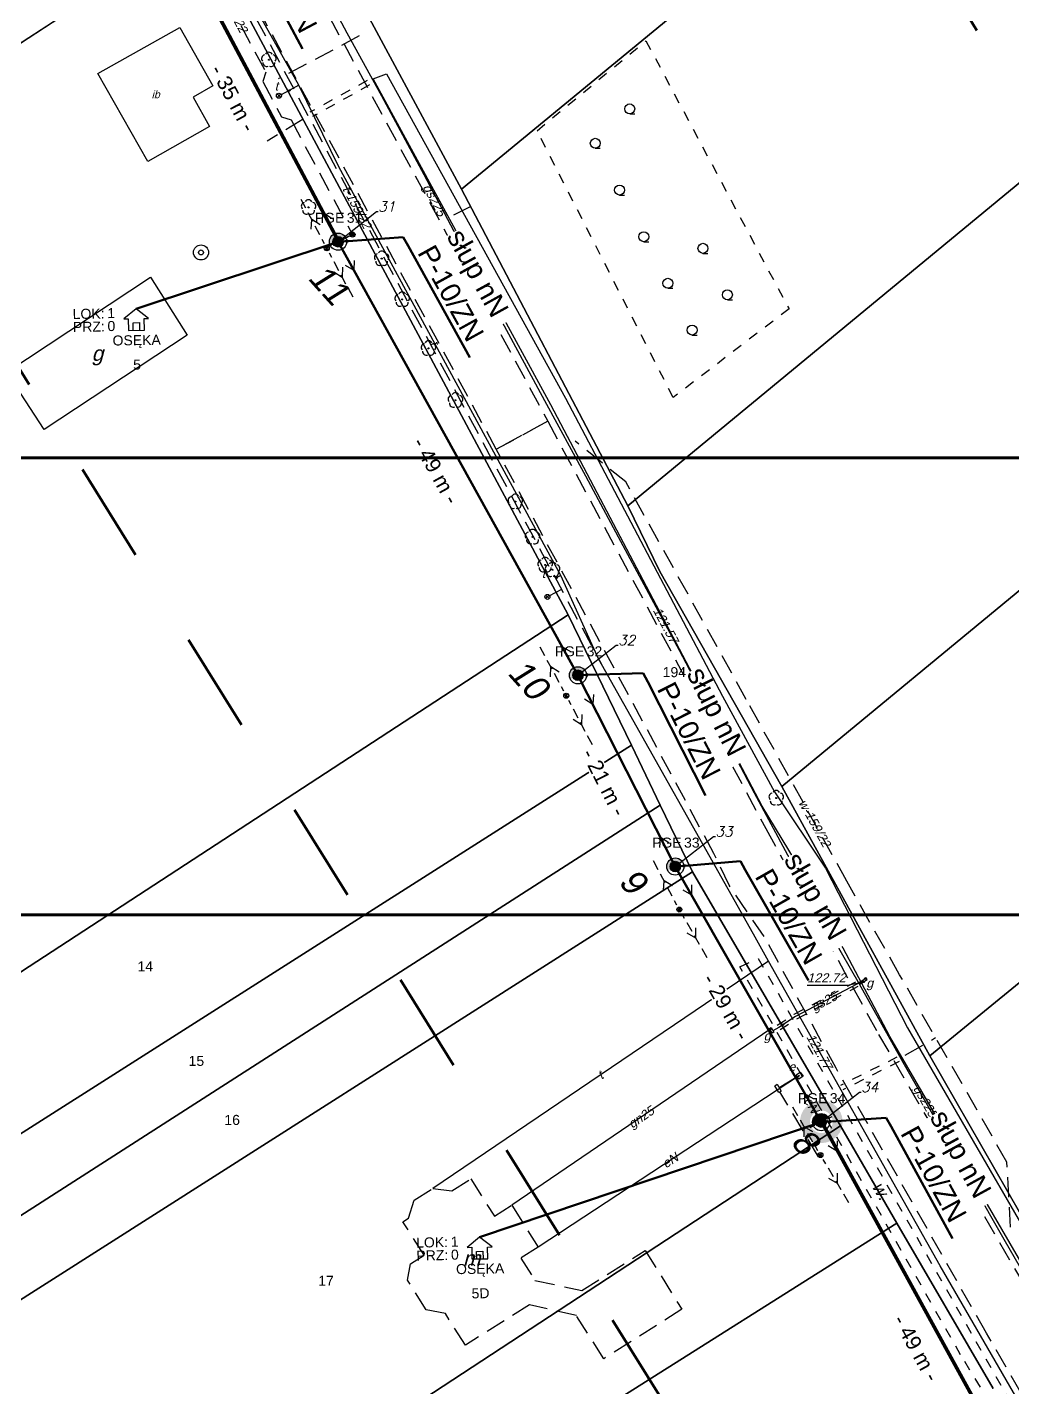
# Model space of a CAD drawing. Header units: metres. Extents: x 7542702 to 7555152, y 5804026 to 5815503.
# Drawn here: x 7544182.5 to 7544280.8, y 5808186.9 to 5808322.6 of the extents above; entities that cross this region are included whole.
import ezdxf
from ezdxf import colors
from ezdxf.entities.mleader import LeaderData, LeaderLine
from ezdxf.enums import TextEntityAlignment as Align
from ezdxf.math import Vec2, Vec3

# ---------------------------------------------------------------- set-up
doc = ezdxf.new("R2010")
doc.units = ezdxf.units.M
for name, pattern in [('4001', [0]), ('4002', [2, 1, -1]), ('4003', [3, 2, -1])]:
    doc.linetypes.add(name, pattern=pattern)
doc.layers.add('!tele', color=30, linetype='Continuous', lineweight=50, plot=False)
for name, color, linetype, lineweight in [('!trafo', 6, '4002', 50), ('_KABEL_ABONENCKI_NAPOWIETRZNY', 104, 'Continuous', 50), ('_MUFA', 202, 'Continuous', 30), ('_numery slupow etap 4 cz. 2', 7, 'Continuous', 40), ('_PA_OPCJONALNE', 1, 'Continuous', 30), ('_SIEC_NAPOWIETRZNA', 5, 'Continuous', 50), ('_SLUP_DZIERZAWIONY_ENERGETYCZNY', 1, 'Continuous', 30)]:
    doc.layers.add(name, color=color, linetype=linetype, lineweight=lineweight)
for name, color, linetype in [('_MM mufy', 3, 'Continuous'), ('_MM opisy', 7, 'Continuous'), ('_MM slupy', 5, 'Continuous'), ('Budynki', 7, 'Continuous'), ('Budynki_projektowane', 1, 'Continuous'), ('Drogi', 135, 'Continuous'), ('Dzialki', 165, 'Continuous'), ('Linie_napowietrzne', 184, 'Continuous'), ('makro-numeracja-punktow', 7, 'Continuous'), ('Projekty', 252, 'Continuous'), ('Roslinnosc', 104, 'Continuous'), ('Uz_Energia', 1, 'Continuous'), ('Uz_Gaz', 54, 'Continuous'), ('Uz_Specjalne', 7, 'Continuous'), ('Uz_Telekomunikacja', 252, 'Continuous'), ('Wody', 184, 'Continuous')]:
    doc.layers.add(name, color=color, linetype=linetype)
doc.layers.add('DIM', color=7, linetype='Continuous', plot=False)
doc.layers.get('_MUFA').off()
doc.styles.add('DYN_DIM', font='arial.ttf')
doc.styles.add('GeodText', font='romans.shx', dxfattribs={"oblique": 14.323945})
doc.styles.get("Standard").update_dxf_attribs({"font": 'arial.ttf'})
doc.dimstyles.new('opis linie', dxfattribs={"dimtxt": 1.5, "dimasz": 0.18, "dimexe": 0.18, "dimexo": 0.0625, "dimgap": 2.5, "dimtad": 4, "dimdec": 0, "dimzin": 0, "dimdsep": 46, "dimtxsty": 'Standard', "dimcen": 0.09, "dimse1": 1, "dimse2": 1, "dimsd1": 1, "dimsd2": 1, "dimclrt": 256, "dimadec": 0, "dimazin": 0, "dimtfac": 1, "dimtdec": 0, "dimtofl": 0, "dimtmove": 0, "dimatfit": 3, "dimfxl": 1, "dimtfill": 1, "dimtolj": 1, "dimtzin": 0, "dimarcsym": 0})
doc.dimstyles.get("Standard").update_dxf_attribs({"dimtxt": 0.18, "dimasz": 0.18, "dimexe": 0.18, "dimexo": 0.0625, "dimgap": 0.09, "dimtad": 0, "dimtih": 1, "dimtoh": 1, "dimdec": 4, "dimzin": 0, "dimdsep": 46, "dimtxsty": 'Standard', "dimcen": 0.09, "dimadec": 0, "dimazin": 0, "dimtfac": 1, "dimtdec": 4, "dimtofl": 0, "dimtmove": 0, "dimatfit": 3, "dimfxl": 1, "dimtolj": 1, "dimtzin": 0, "dimarcsym": 0})

# ---------------------------------------------------------------- blocks, each defined once
blk = doc.blocks.new('1422')
at = {"layer": 'Roslinnosc', "color": 104, "linetype": 'Continuous'}
blk.add_circle((0, 0), 0.1, dxfattribs=at)
for centre, start, end in [((-0.71, 0.23), 102.5, 221.75), ((0, 0.75), 30.19, 149.77), ((0.71, 0.23), 318.3, 77.49), ((-0.44, -0.61), 174.33, 293.45), ((0.44, -0.61), 246.24, 5.74)]:
    blk.add_arc(centre, 0.75, start, end, dxfattribs=at)
blk = doc.blocks.new('1434')
at = {"layer": 'Roslinnosc', "color": 104, "linetype": 'Continuous'}
blk.add_line((0, -1), (1, -1), dxfattribs=at)
blk.add_circle((0, 0), 1, dxfattribs=at)
blk = doc.blocks.new('1361')
at = {"layer": 'Linie_napowietrzne', "color": 184, "linetype": 'Continuous'}
blk.add_circle((0, 0), 0.5, dxfattribs=at)
blk = doc.blocks.new('1389')
at = {"layer": 'Projekty', "color": 1, "linetype": 'Continuous'}
blk.add_circle((0, 0), 0.3, dxfattribs=at)
blk = doc.blocks.new('1766')
at = {"layer": 'Uz_Energia', "color": 1, "linetype": 'Continuous'}
for radius in [0.16, 0.08]:
    blk.add_circle((0, 0), radius, dxfattribs=at)
blk = doc.blocks.new('1366')
at = {"layer": 'Linie_napowietrzne', "color": 184, "linetype": 'Continuous'}
for p, q in [((0, 1), (0, 11)), ((-1, 4.8), (0, 6.5)), ((1, 4.8), (0, 6.5))]:
    blk.add_line(p, q, dxfattribs=at)
blk = doc.blocks.new('1363')
at = {"layer": 'Linie_napowietrzne', "color": 184, "linetype": 'Continuous'}
for p, q in [((-1.5, 0), (-2.5, 0)), ((0, 1.5), (0, 2.5)), ((1.5, 0), (2.5, 0)), ((0, -1.5), (0, -2.5))]:
    blk.add_line(p, q, dxfattribs=at)
blk.add_circle((0, 0), 0.5, dxfattribs=at)
blk = doc.blocks.new('1386')
at = {"layer": 'Projekty', "color": 1, "linetype": 'Continuous'}
for p, q in [((0, 9), (0, 11)), ((-1, 4.8), (0, 6.5)), ((0, 6), (0, 8)), ((1, 4.8), (0, 6.5)), ((0, 3), (0, 5)), ((0, 1), (0, 2))]:
    blk.add_line(p, q, dxfattribs=at)
blk = doc.blocks.new('1383')
at = {"layer": 'Projekty', "color": 1, "linetype": 'Continuous'}
for p, q in [((-0.35, 0.35), (0.35, -0.35)), ((0.35, 0.35), (-0.35, -0.35))]:
    blk.add_line(p, q, dxfattribs=at)
blk.add_circle((0, 0), 0.5, dxfattribs=at)
blk = doc.blocks.new('1753')
at = {"layer": 'Uz_Telekomunikacja', "color": 220, "linetype": 'Continuous'}
for radius in [0.16, 0.08]:
    blk.add_circle((0, 0), radius, dxfattribs=at)
blk = doc.blocks.new('1743')
at = {"layer": 'Uz_Gaz', "color": 54, "linetype": 'Continuous'}
for radius in [0.16, 0.08]:
    blk.add_circle((0, 0), radius, dxfattribs=at)
blk = doc.blocks.new('1746')
at = {"layer": 'Uz_Gaz', "color": 54, "linetype": 'Continuous'}
for radius in [0.16, 0.08]:
    blk.add_circle((0, 0), radius, dxfattribs=at)
blk = doc.blocks.new('1756')
at = {"layer": 'Uz_Telekomunikacja', "color": 220, "linetype": 'Continuous'}
for radius in [0.16, 0.08]:
    blk.add_circle((0, 0), radius, dxfattribs=at)
blk = doc.blocks.new('1651')
at = {"layer": 'Wody', "color": 184, "linetype": 'Continuous'}
for radius in [1.5, 0.5]:
    blk.add_circle((0, 0), radius, dxfattribs=at)
blk = doc.blocks.new('ADRES')
for points in [[(0.79, -2.15), (0.79, -2.15), (0.79, -0.99), (1.24, -0.99), (0, 0), (-1.24, -0.99), (-0.79, -0.99), (-0.79, -2.15), (0.79, -2.15), (0.79, -2.15)], [(-0.31, -2.15), (-0.31, -1.4), (0.31, -1.4), (0.31, -2.15)]]:
    blk.add_lwpolyline(points)
at = {"color": 212, "insert": (-3.15, -0.43), "char_height": 1, "width": 1e-16, "attachment_point": 6}
blk.add_mtext('LOK:  ', dxfattribs=at)
at = {"color": 4, "insert": (-3.15, -1.72), "char_height": 1, "width": 1e-16, "attachment_point": 6}
blk.add_mtext('PRZ: ', dxfattribs=at)
at = {"color": 7}
for tag, flags, p in [('ID_OBSZARU', 13, (29.07, 23.06)), ('WOJEWODZTWO', 13, (23.29, 19.95)), ('POWIAT', 13, (29.07, 18.51)), ('GMINA', 13, (29.07, 16.8)), ('TERC', 13, (29.07, 15.22)), ('SIMC', 13, (29.07, 13.42)), ('ULIC', 13, (29.07, 11.76)), ('SZEROKOSC_GEOGRAFICZNA', 13, (18.71, 10.18)), ('DLUGOSC_GEOGRAFICZNA', 13, (29.07, 8.25)), ('KATEGORIA_STAWKI_JEDNOSTKOWEJ_100', 13, (29.07, 4.77)), ('KWOTA_STAWKI_JEDNOSTKOWEJ_100', 13, (29.07, 2.89)), ('DOFINANSOWANIE_95', 13, (29.07, 0.87)), ('MIEJSCOWOSC', 12, (0, -3.65)), ('ULICA', 12, (0, -4.88)), ('NR_PORZADKOWY', 12, (0, -6.09))]:
    blk.add_attdef(tag, text='', height=1, dxfattribs=dict(at, flags=flags)).set_placement(p, align=Align.CENTER)
at = {"color": 1}
for tag, flags, p in [('ID_PA', 5, (29.07, 21.57)), ('RODZAJ_OBIEKTU', 5, (29.07, 6.63)), ('ZAPAS', 13, (29.07, -2.62))]:
    blk.add_attdef(tag, text='', height=1, dxfattribs=dict(at, flags=flags)).set_placement(p, align=Align.CENTER)
at = {"color": 212, "flags": 12}
blk.add_attdef('LICZBA_LOKALI', text='', height=1, dxfattribs=at).set_placement((-2.88, -0.43), align=Align.MIDDLE_LEFT)
at = {"color": 150, "flags": 12}
for tag, p in [('MUFA', (1.78, -0.93)), ('NUMER_WLOKNA', (1.86, -2.2))]:
    blk.add_attdef(tag, p, '', height=1, dxfattribs=at)
at = {"color": 7, "style": 'DYN_DIM', "flags": 13}
blk.add_attdef('ODC_FUNKCJONALNY', text='', height=1, dxfattribs=at).set_placement((29.07, -1.01), align=Align.CENTER)
at = {"color": 4, "flags": 12}
blk.add_attdef('LICZBA_SED_W_DANYM_PA', text='', height=1, dxfattribs=at).set_placement((-2.88, -1.72), align=Align.MIDDLE_LEFT)
blk = doc.blocks.new('SLUP_DZIERZAWIONY')
h = blk.add_hatch(color=256)
h.dxf.hatch_style = 1
h.paths.add_polyline_path([(0.53, 0, 1), (-0.53, 0, 1)])
at = {"lineweight": 30}
blk.add_circle((0, 0), 0.527, dxfattribs=at)
at = {"color": 7, "style": 'DYN_DIM', "flags": 13}
blk.add_attdef('ODC_FUNKCJONALNY', text='', height=1, dxfattribs=at).set_placement((0.36, 3.33), align=Align.CENTER)
at = {"color": 7, "flags": 12}
blk.add_attdef('WLASCICIEL', text='', height=1, dxfattribs=at).set_placement((0.63, 1.89), align=Align.RIGHT)
blk.add_attdef('SLUP_NUMER', (0.87, 1.89), '', height=1, dxfattribs=at)
blk.add_attdef('TYP', text='', height=1, dxfattribs=at).set_placement((0, -2.82), align=Align.CENTER)
blk = doc.blocks.new('MUFA_II')
at = {"layer": '_MM mufy'}
h = blk.add_hatch(color=256, dxfattribs=at)
h.dxf.hatch_style = 1
h.paths.add_polyline_path([(2.15, 0.12, 1), (-2.1, -0.05, 1)])
h.paths.add_polyline_path([(-1.1, -0.01, -1), (1.15, 0.08, -1)], flags=16)
h.paths.add_polyline_path([(-0.83, 0, -1), (0.88, 0.07, -1)], flags=0)
blk = doc.blocks.new('ZN')
at = {"layer": '_MM slupy', "transparency": 33554687}
h = blk.add_hatch(color=256, dxfattribs=at)
h.dxf.hatch_style = 1
h.paths.add_polyline_path([(0, -0.86), (0, 0.86, 1)])
at = {"layer": '_MM slupy'}
blk.add_circle((0, 0), 0.857, dxfattribs=at)
blk = doc.blocks.new('*D262')
at = {"layer": 'Defpoints', "color": 0}
for p in [(7544261.66, 5808213.37), (7544262.32, 5808213.73), (7544285.08, 5808170.69)]:
    blk.add_point(p, dxfattribs=at)
at = {"layer": 'DIM', "insert": (7544271.16, 5808190.82), "char_height": 1.5, "attachment_point": 5, "rotation": 298.7551, "bg_fill": 3, "box_fill_scale": 1.1, "bg_fill_color": 9, "bg_fill_true_color": 13158600, "bg_fill_transparency": 0}
blk.add_mtext('\\A1;- 49 m -', dxfattribs=at)
blk = doc.blocks.new('*D263')
at = {"layer": 'Defpoints', "color": 0}
for p in [(7544247.12, 5808238.87), (7544247.77, 5808239.24), (7544261.66, 5808213.37)]:
    blk.add_point(p, dxfattribs=at)
at = {"layer": 'DIM', "insert": (7544252.2, 5808224.87), "char_height": 1.5, "attachment_point": 5, "rotation": 299.6916, "bg_fill": 3, "box_fill_scale": 1.1, "bg_fill_color": 9, "bg_fill_true_color": 13158600, "bg_fill_transparency": 0}
blk.add_mtext('\\A1;- 29 m -', dxfattribs=at)
blk = doc.blocks.new('*D264')
at = {"layer": 'Defpoints', "color": 0}
for p in [(7544237.41, 5808257.96), (7544238.08, 5808258.3), (7544247.12, 5808238.87)]:
    blk.add_point(p, dxfattribs=at)
at = {"layer": 'DIM', "insert": (7544240.03, 5808247.28), "char_height": 1.5, "attachment_point": 5, "rotation": 296.9599, "bg_fill": 3, "box_fill_scale": 1.1, "bg_fill_color": 9, "bg_fill_true_color": 13158600, "bg_fill_transparency": 0}
blk.add_mtext('\\A1;- 21 m -', dxfattribs=at)
blk = doc.blocks.new('*D265')
at = {"layer": 'Defpoints', "color": 0}
for p in [(7544213.48, 5808301.22), (7544214.14, 5808301.58), (7544237.41, 5808257.96)]:
    blk.add_point(p, dxfattribs=at)
at = {"layer": 'DIM', "insert": (7544223.24, 5808278.37), "char_height": 1.5, "attachment_point": 5, "rotation": 298.9499, "bg_fill": 3, "box_fill_scale": 1.1, "bg_fill_color": 9, "bg_fill_true_color": 13158600, "bg_fill_transparency": 0}
blk.add_mtext('\\A1;- 49 m -', dxfattribs=at)
blk = doc.blocks.new('*D266')
at = {"layer": 'Defpoints', "color": 0}
for p in [(7544197, 5808332.23), (7544197.66, 5808332.58), (7544213.48, 5808301.22)]:
    blk.add_point(p, dxfattribs=at)
at = {"layer": 'DIM', "insert": (7544203.02, 5808315.54), "char_height": 1.5, "attachment_point": 5, "rotation": 297.988, "bg_fill": 3, "box_fill_scale": 1.1, "bg_fill_color": 9, "bg_fill_true_color": 13158600, "bg_fill_transparency": 0}
blk.add_mtext('\\A1;- 35 m -', dxfattribs=at)
blk = doc.blocks.new('q')
at = {"layer": '_MM slupy'}
blk.add_blockref('ZN', (0, 0), dxfattribs=at)
at = {"layer": '_MM opisy'}
ml = blk.add_multileader_mtext('Standard', dxfattribs=at)
ml.set_content('\\pxql;słup nN\\PP-10/ZN', color=256)
ml.set_leader_properties()
ml.build(insert=Vec2(0, 0))
ml.multileader.update_dxf_attribs({"has_text_frame": 1, "text_left_attachment_type": 5, "text_right_attachment_type": 5, "dogleg_length": 1, "arrow_head_size": 1})
ctx = ml.context
ctx.base_point, ctx.char_height, ctx.arrow_head_size, ctx.landing_gap_size, ctx.plane_origin = Vec3(3.75, 5.9), 2, 1, 1, Vec3(1.72, -1.42)
ctx.left_attachment, ctx.right_attachment = 5, 5
notes = []
notes.append((ctx, [(0, (1, 1, 0), (2.75, 5.9), (1, 0), 1, [(0, [(0, 0), (2.75, 5.9)], 0, [])])]))
ctx.mtext.insert, ctx.mtext.flow_direction = Vec3(4.75, 11.7), 5
ctx.mtext.has_bg_fill, ctx.mtext.bg_color, ctx.mtext.bg_scale_factor, ctx.mtext.bg_transparency, ctx.mtext.use_window_bg_color = 1, -1023410175, 1, 0, 1
for ctx, leaders in notes:
    for number, flags, end, landing, length, lines in leaders:
        leader = LeaderData()
        leader.index, (leader.has_last_leader_line, leader.has_dogleg_vector, leader.attachment_direction) = number, flags
        leader.last_leader_point, leader.dogleg_vector, leader.dogleg_length = Vec3(end), Vec3(landing), length
        for number, points, colour, breaks in lines:
            line = LeaderLine()
            line.index, line.vertices, line.color, line.breaks = number, Vec3.list(points), colors.encode_raw_color(colour), breaks
            leader.lines.append(line)
        ctx.leaders.append(leader)

msp = doc.modelspace()

# ---------------------------------------------------------------- linework, layer by layer
at = {"layer": '!tele'}
msp.add_lwpolyline([(7544134.27, 5808446.42), (7544153.77, 5808410.25), (7544175.9, 5808370.26), (7544197, 5808332.23), (7544213.48, 5808301.22), (7544237.41, 5808257.96), (7544247.12, 5808238.87), (7544261.66, 5808213.37), (7544285.08, 5808170.69), (7544308.7, 5808126.88), (7544332.19, 5808084.07), (7544356.3, 5808040.19)], dxfattribs=at)
at = {"layer": '!trafo', "ltscale": 10}
msp.add_lwpolyline([(7544082.13, 5808448.38), (7544167.59, 5808501.43), (7544481.87, 5807987.87), (7544782.88, 5807592.58), (7544936.53, 5807377.47), (7545050.37, 5807475.25), (7545086.68, 5807419.38), (7544929.65, 5807282.21), (7544686.61, 5807553.19), (7544696.16, 5807510.34), (7544647.98, 5807511.04), (7544607.69, 5807611.16), (7544447.06, 5807862.58)], close=True, dxfattribs=at)
at = {"layer": '_KABEL_ABONENCKI_NAPOWIETRZNY'}
for points in [[(7544193.33, 5808294.54), (7544213.48, 5808301.22), (7544213.45, 5808301.5), (7544197.3, 5808331.97), (7544197, 5808332.23)], [(7544227.59, 5808201.88), (7544261.66, 5808213.37)], [(7544271.21, 5808166.48), (7544285.08, 5808170.69), (7544284.96, 5808171.12), (7544261.92, 5808213.12), (7544261.66, 5808213.37)]]:
    msp.add_lwpolyline(points, dxfattribs=at)
at = {"layer": '_SIEC_NAPOWIETRZNA'}
msp.add_lwpolyline([(7544356.3, 5808040.19), (7544332.19, 5808084.07), (7544308.7, 5808126.88), (7544285.08, 5808170.69), (7544261.66, 5808213.37), (7544247.12, 5808238.87), (7544237.41, 5808257.96), (7544213.48, 5808301.22), (7544197, 5808332.23), (7544175.9, 5808370.26), (7544153.77, 5808410.25), (7544134.27, 5808446.42)], dxfattribs=at)
at = {"layer": 'Budynki', "color": 7, "linetype": '4001'}
for points in [[(7544189.53, 5808317.99, 0), (7544197.69, 5808322.61, 0), (7544201, 5808316.77, 0), (7544199.02, 5808315.64, 0), (7544200.67, 5808312.73, 0), (7544194.49, 5808309.23, 0), (7544189.53, 5808317.99, 0)], [(7544194.78, 5808297.69, 0), (7544198.44, 5808291.88, 0), (7544184.17, 5808282.47, 0), (7544180.45, 5808288.22, 0), (7544194.78, 5808297.69, 0)]]:
    msp.add_polyline3d(points, dxfattribs=at)
at = {"layer": 'Budynki_projektowane', "color": 1, "linetype": '4003'}
msp.add_polyline3d([(7544219.95, 5808203.42, 0), (7544220.52, 5808203.78, 0), (7544221.07, 5808205.57, 0), (7544222.93, 5808206.74, 0), (7544224.82, 5808206.5, 0), (7544226.72, 5808207.7, 0), (7544229.07, 5808203.98, 0), (7544230.81, 5808205.08, 0), (7544233.43, 5808200.9, 0), (7544231.7, 5808199.81, 0), (7544233.12, 5808197.57, 0), (7544237.79, 5808196.57, 0), (7544244.1, 5808200.56, 0), (7544247.78, 5808194.69, 0), (7544239.98, 5808189.76, 0), (7544237.25, 5808194.07, 0), (7544232.57, 5808195.14, 0), (7544226.18, 5808191.11, 0), (7544224.18, 5808194.27, 0), (7544222.26, 5808194.65, 0), (7544220.4, 5808197.59, 0), (7544220.71, 5808199.23, 0), (7544222.06, 5808200.08, 0), (7544219.95, 5808203.42, 0)], dxfattribs=at)
at = {"layer": 'Drogi', "color": 8, "linetype": '4003'}
for p, q in [((7544202.64, 5808342.11, 122.28), (7544234.4, 5808283.31, 122.53)), ((7544202.64, 5808342.11, 122.28), (7544234.4, 5808283.31, 122.53)), ((7544229.26, 5808280.51, 122.45), (7544197.48, 5808339.35, 122.34)), ((7544229.26, 5808280.51, 122.45), (7544197.48, 5808339.35, 122.34)), ((7544234.4, 5808283.31, 122.53), (7544229.26, 5808280.51, 122.45)), ((7544229.26, 5808280.51, 122.45), (7544234.4, 5808283.31, 122.53)), ((7544234.4, 5808283.31, 122.53), (7544229.26, 5808280.51, 122.45)), ((7544234.4, 5808283.31, 122.53), (7544256.14, 5808242.67)), ((7544250.97, 5808240.17, 122.68), (7544229.26, 5808280.51, 122.45)), ((7544256.14, 5808242.67), (7544267.4, 5808222.12, 122.92)), ((7544252.48, 5808237.01, 122.68), (7544250.97, 5808240.17, 122.68)), ((7544255.99, 5808231.88, 122.76), (7544252.48, 5808237.01, 122.68)), ((7544263.15, 5808218.76, 122.88), (7544255.99, 5808231.88, 122.76)), ((7544267.4, 5808222.12, 122.92), (7544282.86, 5808195.51, 122.74)), ((7544278.15, 5808192.32, 122.74), (7544263.15, 5808218.76, 122.88)), ((7544295.15, 5808162.96, 122.7), (7544278.15, 5808192.32, 122.74))]:
    msp.add_line(p, q, dxfattribs=at)
at = {"layer": 'Drogi', "color": 8, "linetype": '4001'}
msp.add_polyline3d([(7544218.31, 5808317.97, 0), (7544236.16, 5808285.61, 0), (7544251.83, 5808255.89, 0), (7544257.02, 5808246.32, 0), (7544262.09, 5808238.7, 0), (7544270.27, 5808222.79, 0), (7544288.47, 5808191.37, 0), (7544319.47, 5808139.03, 0), (7544318.02, 5808138.05, 0), (7544286.94, 5808190.21, 0), (7544268.53, 5808221.91, 0), (7544260.45, 5808237.2, 0), (7544255.78, 5808244.9, 0), (7544234.71, 5808284.96, 0), (7544216.97, 5808317.46, 0), (7544218.31, 5808317.97, 0)], dxfattribs=at)
at = {"layer": 'Dzialki'}
for p, q in [((7544225.8, 5808306.47), (7544442.41, 5808484.83)), ((7544442.41, 5808484.83), (7544225.8, 5808306.47)), ((7544464.58, 5808458.38), (7544242.37, 5808274.85)), ((7544242.37, 5808274.85), (7544464.58, 5808458.38)), ((7544484.51, 5808434.16), (7544257.74, 5808246.87)), ((7544257.74, 5808246.87), (7544484.51, 5808434.16)), ((7544199.67, 5808332.72), (7544159.68, 5808306.58)), ((7544159.68, 5808306.58), (7544199.67, 5808332.72)), ((7544199.67, 5808332.72), (7544236.44, 5808264)), ((7544236.44, 5808264), (7544199.67, 5808332.72)), ((7544236.44, 5808264), (7544199.67, 5808332.72)), ((7544214.08, 5808328.19), (7544225.8, 5808306.47)), ((7544225.8, 5808306.47), (7544214.08, 5808328.19)), ((7544214.08, 5808328.19), (7544225.8, 5808306.47)), ((7544242.37, 5808274.85), (7544225.8, 5808306.47)), ((7544225.8, 5808306.47), (7544242.37, 5808274.85)), ((7544225.8, 5808306.47), (7544242.37, 5808274.85)), ((7544272.51, 5808219.98), (7544371.44, 5808301.02)), ((7544371.44, 5808301.02), (7544272.51, 5808219.98)), ((7544242.37, 5808274.85), (7544245.57, 5808268.31)), ((7544245.57, 5808268.31), (7544242.37, 5808274.85)), ((7544242.37, 5808274.85), (7544245.57, 5808268.31)), ((7544245.57, 5808268.31), (7544257.74, 5808246.87)), ((7544257.74, 5808246.87), (7544245.57, 5808268.31)), ((7544245.57, 5808268.31), (7544257.74, 5808246.87)), ((7544145.58, 5808204.69), (7544236.44, 5808264)), ((7544236.44, 5808264), (7544145.58, 5808204.69)), ((7544236.44, 5808264), (7544242.74, 5808250.97)), ((7544242.74, 5808250.97), (7544236.44, 5808264)), ((7544242.74, 5808250.97), (7544236.44, 5808264)), ((7544242.74, 5808250.97), (7544152.87, 5808193.81)), ((7544152.87, 5808193.81), (7544242.74, 5808250.97)), ((7544242.74, 5808250.97), (7544245.62, 5808245)), ((7544245.62, 5808245), (7544242.74, 5808250.97)), ((7544245.62, 5808245), (7544242.74, 5808250.97)), ((7544257.74, 5808246.87), (7544272.51, 5808219.98)), ((7544272.51, 5808219.98), (7544257.74, 5808246.87)), ((7544257.74, 5808246.87), (7544272.51, 5808219.98)), ((7544245.62, 5808245), (7544156.77, 5808187.99)), ((7544156.77, 5808187.99), (7544245.62, 5808245)), ((7544245.62, 5808245), (7544248.85, 5808238.33)), ((7544248.85, 5808238.33), (7544245.62, 5808245)), ((7544248.85, 5808238.33), (7544245.62, 5808245)), ((7544248.85, 5808238.33), (7544160.66, 5808182.18)), ((7544160.66, 5808182.18), (7544248.85, 5808238.33)), ((7544248.85, 5808238.33), (7544263.59, 5808213)), ((7544263.59, 5808213), (7544248.85, 5808238.33)), ((7544263.59, 5808213), (7544248.85, 5808238.33)), ((7544282.89, 5808201.89), (7544272.51, 5808219.98)), ((7544272.51, 5808219.98), (7544282.89, 5808201.89)), ((7544272.51, 5808219.98), (7544282.89, 5808201.89)), ((7544177.71, 5808156.74), (7544263.59, 5808213)), ((7544263.59, 5808213), (7544177.71, 5808156.74)), ((7544263.59, 5808213), (7544269.23, 5808203.3)), ((7544269.23, 5808203.3), (7544263.59, 5808213)), ((7544269.23, 5808203.3), (7544263.59, 5808213)), ((7544183, 5808148.85), (7544269.23, 5808203.3)), ((7544269.23, 5808203.3), (7544183, 5808148.85)), ((7544269.23, 5808203.3), (7544278.83, 5808186.8)), ((7544278.83, 5808186.8), (7544269.23, 5808203.3)), ((7544278.83, 5808186.8), (7544269.23, 5808203.3))]:
    msp.add_line(p, q, dxfattribs=at)
at = {"layer": 'Projekty', "linetype": '4003'}
for p, q in [((7544191.15, 5808349.99), (7544239.71, 5808259.13)), ((7544198.11, 5808333.38), (7544206.26, 5808318.15)), ((7544215.6, 5808321.75), (7544207.54, 5808317.48)), ((7544206.26, 5808318.15), (7544205.97, 5808317.2)), ((7544205.97, 5808317.2), (7544207.85, 5808313.67)), ((7544209.02, 5808316.55), (7544207.73, 5808315.86)), ((7544209.99, 5808313.44), (7544206.41, 5808311.25)), ((7544207.85, 5808313.67), (7544208.8, 5808313.38)), ((7544208.8, 5808313.38), (7544214.92, 5808301.93)), ((7544226.64, 5808304.7), (7544225, 5808303.86)), ((7544214.92, 5808301.93), (7544212.35, 5808300.56)), ((7544242.18, 5808277.25), (7544237.13, 5808281.31)), ((7544254.2, 5808255.54), (7544242.18, 5808277.25)), ((7544235.77, 5808266.52), (7544234.52, 5808265.85)), ((7544264.22, 5808237.41), (7544254.2, 5808255.54)), ((7544269.49, 5808228.08), (7544264.22, 5808237.41)), ((7544280.2, 5808209.37), (7544269.49, 5808228.08)), ((7544270.06, 5808220.06), (7544273.08, 5808221.8)), ((7544259.16, 5808217.82), (7544257.49, 5808216.8)), ((7544261.4, 5808209.92), (7544257.56, 5808216.38)), ((7544280.55, 5808202.88), (7544280.2, 5808209.37))]:
    msp.add_line(p, q, dxfattribs=at)
msp.add_polyline3d([(7544257.29, 5808217.15, 0), (7544257.69, 5808216.46, 0), (7544257.43, 5808216.31, 0), (7544257.03, 5808217, 0), (7544257.29, 5808217.15, 0)], dxfattribs=at)
at = {"layer": 'Roslinnosc', "color": 104, "linetype": '4002'}
msp.add_polyline3d([(7544244.19, 5808321.27, 0), (7544258.46, 5808294.52, 0), (7544246.91, 5808285.68, 0), (7544233.33, 5808312.3, 0), (7544244.19, 5808321.27, 0)], dxfattribs=at)
at = {"layer": 'Uz_Energia', "color": 1, "linetype": '4001'}
for p, q in [((7544259.51, 5808218.02), (7544233.43, 5808200.9)), ((7544259.16, 5808217.82, 121.77), (7544259.51, 5808218.02)), ((7544261.66, 5808213.37, 122.63), (7544259.16, 5808217.82, 121.77))]:
    msp.add_line(p, q, dxfattribs=at)
at = {"layer": 'Uz_Energia', "color": 1, "linetype": 'Continuous'}
msp.add_lwpolyline([(7544259.86, 5808217.95), (7544259.44, 5808217.67), (7544259.16, 5808218.09), (7544259.58, 5808218.37), (7544259.86, 5808217.95)], dxfattribs=at)
at = {"layer": 'Uz_Gaz', "color": 54, "linetype": '4001'}
for p, q in [((7544214.39, 5808322.03, 121.36), (7544211.35, 5808327.76, 121.36)), ((7544217.84, 5808315.73, 121.3), (7544214.39, 5808322.03, 121.36)), ((7544222.07, 5808307.91, 121.37), (7544217.84, 5808315.73, 121.3)), ((7544229.2, 5808294.46, 121.46), (7544222.07, 5808307.91, 121.37)), ((7544234.1, 5808285.35, 121.57), (7544229.2, 5808294.46, 121.46)), ((7544238.2, 5808277.83, 121.54), (7544234.1, 5808285.35, 121.57)), ((7544241.45, 5808271.75, 121.53), (7544238.2, 5808277.83, 121.54)), ((7544247.53, 5808260.43, 121.57), (7544241.45, 5808271.75, 121.53)), ((7544255.03, 5808246.18, 121.34), (7544247.53, 5808260.43, 121.57)), ((7544261.91, 5808233.4, 121.47), (7544255.03, 5808246.18, 121.34)), ((7544265.49, 5808227.13, 121.97), (7544261.91, 5808233.4, 121.47)), ((7544266.16, 5808227.76, 121.97), (7544265.82, 5808227.49, 121.97)), ((7544266.25, 5808227.59, 121.97), (7544266.16, 5808227.76, 121.97)), ((7544265.23, 5808227.14, 122.07), (7544259.12, 5808223.91, 122.87)), ((7544265.82, 5808227.49, 121.97), (7544265.23, 5808227.14, 122.07)), ((7544265.49, 5808227.13, 121.97), (7544265.89, 5808227.37, 122.72)), ((7544269.85, 5808219.32, 121.43), (7544265.49, 5808227.13, 121.97)), ((7544265.89, 5808227.37, 122.72), (7544266.25, 5808227.59, 121.97)), ((7544259.12, 5808223.91, 122.87), (7544257.43, 5808222.82, 122.37)), ((7544256.56, 5808222.62, 122.66), (7544230.81, 5808205.08)), ((7544257.43, 5808222.82, 122.37), (7544256.86, 5808222.48, 122.87)), ((7544280.07, 5808201.43, 121.55), (7544269.85, 5808219.32, 121.43)), ((7544288.37, 5808186.92, 121.61), (7544280.07, 5808201.43, 121.55))]:
    msp.add_line(p, q, dxfattribs=at)
at = {"layer": 'Uz_Gaz', "color": 54, "linetype": 'Continuous'}
for p, q in [((7544260.27, 5808227.05), (7544264.28, 5808227.05)), ((7544264.28, 5808227.05), (7544265.89, 5808227.37))]:
    msp.add_line(p, q, dxfattribs=at)
at = {"layer": 'Uz_Gaz', "color": 54, "linetype": '4001'}
msp.add_polyline3d([(7544256.68, 5808222.8, 0), (7544256.95, 5808222.33, 0), (7544256.79, 5808222.23, 0), (7544256.51, 5808222.7, 0), (7544256.68, 5808222.8, 0)], dxfattribs=at)
at = {"layer": 'Uz_Specjalne', "color": 7, "linetype": '4002'}
for p, q in [((7544216.39, 5808317.3, 120.77), (7544210.68, 5808314.14, 120.77)), ((7544216.63, 5808316.86, 120.77), (7544210.92, 5808313.7, 120.77)), ((7544258.99, 5808224.13, 122.87), (7544265.11, 5808227.36, 122.07)), ((7544259.25, 5808223.69, 122.87), (7544265.35, 5808226.92, 122.07)), ((7544257.29, 5808223.03, 122.37), (7544258.99, 5808224.13, 122.87)), ((7544257.57, 5808222.61, 122.37), (7544259.25, 5808223.69, 122.87)), ((7544269.23, 5808219.85, 121.07), (7544263.61, 5808217.03, 121.17)), ((7544269.45, 5808219.41, 121.07), (7544263.83, 5808216.59, 121.17))]:
    msp.add_line(p, q, dxfattribs=at)
at = {"layer": 'Uz_Telekomunikacja', "linetype": '4001'}
for p, q in [((7544209.55, 5808316.85, 121.24), (7544191.15, 5808349.99, 121.41)), ((7544209.55, 5808316.85, 121.24), (7544208.61, 5808316.31, 121.29)), ((7544213.55, 5808308.7, 121.51), (7544209.55, 5808316.85, 121.24)), ((7544235.71, 5808267.91, 121.6), (7544213.55, 5808308.7, 121.51)), ((7544235.71, 5808267.91, 121.6), (7544235.25, 5808267.67, 121.74)), ((7544239.45, 5808259.59, 121.49), (7544235.71, 5808267.91, 121.6)), ((7544254.91, 5808232.12, 121.81), (7544239.45, 5808259.59, 121.49)), ((7544256.43, 5808229.43), (7544254.91, 5808232.12, 121.81)), ((7544256.43, 5808229.43), (7544222.93, 5808206.74)), ((7544273.54, 5808199.02, 121.85), (7544256.43, 5808229.43)), ((7544291.95, 5808167.28, 121.85), (7544273.54, 5808199.02, 121.85))]:
    msp.add_line(p, q, dxfattribs=at)
at = {"layer": 'Wody', "color": 184, "linetype": '4002'}
msp.add_polyline3d([(7544283.98, 5808179.4, 122.6), (7544283.67, 5808178.93, 122.6), (7544282.83, 5808178.43, 122.6), (7544275.58, 5808190.14, 122.4), (7544253.57, 5808228.86, 122.5), (7544255.39, 5808229.71, 122.5), (7544277.11, 5808191.48, 122.5), (7544283.98, 5808179.4, 122.6)], dxfattribs=at)

# ---------------------------------------------------------------- block references
at = {"layer": '_MUFA'}
msp.add_blockref('MUFA_II', (7544261.66, 5808213.37), dxfattribs=at)
at = {"layer": '_PA_OPCJONALNE'}
ref = msp.add_blockref('ADRES', (7544193.33, 5808294.54), dxfattribs=dict(at, rotation=1))
ref.add_attrib('MIEJSCOWOSC', 'OSĘKA', dxfattribs={"layer": '0', "color": 7, "height": 1, "rotation": 1, "flags": 12}).set_placement((7544193.4, 5808290.9), align=Align.CENTER)
ref.add_attrib('NR_PORZADKOWY', '5', dxfattribs={"layer": '0', "color": 7, "height": 1, "rotation": 1, "flags": 12}).set_placement((7544193.44, 5808288.46), align=Align.CENTER)
ref.add_attrib('LICZBA_LOKALI', '1', (7544190.47, 5808293.59), dxfattribs={"layer": '0', "color": 212, "height": 1, "rotation": 1, "flags": 12})
ref.add_attrib('LICZBA_SED_W_DANYM_PA', '0', (7544190.49, 5808292.3), dxfattribs={"layer": '0', "color": 4, "height": 1, "rotation": 1, "flags": 12})
ref = msp.add_blockref('ADRES', (7544227.59, 5808201.88), dxfattribs=dict(at, rotation=1))
ref.add_attrib('MIEJSCOWOSC', 'OSĘKA', dxfattribs={"layer": '0', "color": 7, "height": 1, "rotation": 1, "flags": 12}).set_placement((7544227.66, 5808198.24), align=Align.CENTER)
ref.add_attrib('NR_PORZADKOWY', '5D', dxfattribs={"layer": '0', "color": 7, "height": 1, "rotation": 1, "flags": 12}).set_placement((7544227.7, 5808195.79), align=Align.CENTER)
ref.add_attrib('LICZBA_LOKALI', '1', (7544224.73, 5808200.93), dxfattribs={"layer": '0', "color": 212, "height": 1, "rotation": 1, "flags": 12})
ref.add_attrib('LICZBA_SED_W_DANYM_PA', '0', (7544224.75, 5808199.64), dxfattribs={"layer": '0', "color": 4, "height": 1, "rotation": 1, "flags": 12})
at = {"layer": '_SLUP_DZIERZAWIONY_ENERGETYCZNY'}
for p, values in [((7544213.48, 5808301.22), {'WLASCICIEL': 'PGE', 'SLUP_NUMER': '31'}), ((7544237.41, 5808257.96), {'WLASCICIEL': 'PGE', 'SLUP_NUMER': '32'}), ((7544247.12, 5808238.87), {'WLASCICIEL': 'PGE', 'SLUP_NUMER': '33'}), ((7544261.66, 5808213.37, 122.63), {'WLASCICIEL': 'PGE', 'SLUP_NUMER': '34'})]:
    msp.add_blockref('SLUP_DZIERZAWIONY', p, dxfattribs=at).add_auto_attribs(values)
at = {"layer": 'Linie_napowietrzne', "color": 184}
for name, p, xscale, yscale, zscale, rotation in [('1366', (7544213.48, 5808301.22), 0.5, 0.5, 0.5, 27.98802899999998), ('1366', (7544213.48, 5808301.22), 0.5, 0.5, 0.5, 27.98802899999998), ('1366', (7544213.48, 5808301.22), 0.5, 0.5, 0.5, 27.98802899999998), ('1366', (7544213.48, 5808301.22), 0.5, 0.5, 0.5, 27.98802899999998), ('1363', (7544213.48, 5808301.22), 0.5, 0.5, 0.5, 28.58857599999999), ('1363', (7544213.48, 5808301.22), 0.5, 0.5, 0.5, 28.58857599999999), ('1361', (7544213.48, 5808301.22), 0.4999999999999998, 0.4999999999999998, 0.4999999999999998, 207.9880289999998), ('1361', (7544213.48, 5808301.22), 0.5, 0.5, 0.5, 208.9499159999998), ('1361', (7544213.48, 5808301.22), 0.4999999999999998, 0.4999999999999998, 0.4999999999999998, 207.9880289999998), ('1361', (7544213.48, 5808301.22), 0.5, 0.5, 0.5, 208.9499159999998), ('1361', (7544213.48, 5808301.22), 0.4999999999999997, 0.4999999999999997, 0.4999999999999997, 207.9880289999997), ('1361', (7544213.48, 5808301.22), 0.5, 0.5, 0.5, 208.9499159999998), ('1361', (7544213.48, 5808301.22), 0.4999999999999997, 0.4999999999999997, 0.4999999999999997, 207.9880289999997), ('1361', (7544213.48, 5808301.22), 0.5, 0.5, 0.5, 208.9499159999998), ('1366', (7544213.48, 5808301.22), 0.5, 0.5, 0.5, 208.9499159999998), ('1366', (7544213.48, 5808301.22), 0.5, 0.5, 0.5, 208.9499159999998), ('1366', (7544213.48, 5808301.22), 0.5, 0.5, 0.5, 208.9499159999998), ('1366', (7544213.48, 5808301.22), 0.5, 0.5, 0.5, 208.9499159999998), ('1366', (7544237.41, 5808257.96), 0.5, 0.5, 0.5, 28.94991599999997), ('1366', (7544237.41, 5808257.96), 0.5, 0.5, 0.5, 28.94991599999997), ('1366', (7544237.41, 5808257.96), 0.5, 0.5, 0.5, 28.94991599999997), ('1366', (7544237.41, 5808257.96), 0.5, 0.5, 0.5, 28.94991599999997), ('1361', (7544237.41, 5808257.96), 0.5, 0.5, 0.5, 208.9499159999998), ('1361', (7544237.41, 5808257.96), 0.5, 0.5, 0.5, 206.9598579999999), ('1361', (7544237.41, 5808257.96), 0.5, 0.5, 0.5, 208.9499159999998), ('1361', (7544237.41, 5808257.96), 0.5, 0.5, 0.5, 206.9598579999999), ('1361', (7544237.41, 5808257.96), 0.5, 0.5, 0.5, 208.9499159999998), ('1361', (7544237.41, 5808257.96), 0.5, 0.5, 0.5, 206.9598579999999), ('1361', (7544237.41, 5808257.96), 0.5, 0.5, 0.5, 208.9499159999998), ('1361', (7544237.41, 5808257.96), 0.5, 0.5, 0.5, 206.9598579999999), ('1366', (7544237.41, 5808257.96), 0.5, 0.5, 0.5, 206.9598579999999), ('1366', (7544237.41, 5808257.96), 0.5, 0.5, 0.5, 206.9598579999999), ('1366', (7544237.41, 5808257.96), 0.5, 0.5, 0.5, 206.9598579999999), ('1366', (7544237.41, 5808257.96), 0.5, 0.5, 0.5, 206.9598579999999), ('1366', (7544247.12, 5808238.87), 0.4999999999999998, 0.4999999999999998, 0.4999999999999998, 26.959858), ('1366', (7544247.12, 5808238.87), 0.4999999999999998, 0.4999999999999998, 0.4999999999999998, 26.959858), ('1366', (7544247.12, 5808238.87), 0.4999999999999998, 0.4999999999999998, 0.4999999999999998, 26.959858), ('1366', (7544247.12, 5808238.87), 0.4999999999999998, 0.4999999999999998, 0.4999999999999998, 26.959858), ('1361', (7544247.12, 5808238.87), 0.5, 0.5, 0.5, 206.9598579999999), ('1361', (7544247.12, 5808238.87), 0.5, 0.5, 0.5, 209.6916189999998), ('1361', (7544247.12, 5808238.87), 0.5, 0.5, 0.5, 206.9598579999999), ('1361', (7544247.12, 5808238.87), 0.5, 0.5, 0.5, 209.6916189999998), ('1361', (7544247.12, 5808238.87), 0.5, 0.5, 0.5, 206.9598579999999), ('1361', (7544247.12, 5808238.87), 0.5, 0.5, 0.5, 209.6916189999997), ('1361', (7544247.12, 5808238.87), 0.5, 0.5, 0.5, 206.9598579999999), ('1361', (7544247.12, 5808238.87), 0.5, 0.5, 0.5, 209.6916189999997), ('1366', (7544247.12, 5808238.87), 0.5, 0.5, 0.5, 209.6916189999998), ('1366', (7544247.12, 5808238.87), 0.5, 0.5, 0.5, 209.6916189999998), ('1366', (7544247.12, 5808238.87), 0.5, 0.5, 0.5, 209.6916189999997), ('1366', (7544247.12, 5808238.87), 0.5, 0.5, 0.5, 209.6916189999997), ('1366', (7544261.66, 5808213.37), 0.5, 0.5, 0.5, 29.691619), ('1366', (7544261.66, 5808213.37), 0.5, 0.5, 0.5, 29.691619), ('1366', (7544261.66, 5808213.37), 0.5, 0.5, 0.5, 29.691619), ('1366', (7544261.66, 5808213.37), 0.5, 0.5, 0.5, 29.691619), ('1363', (7544261.66, 5808213.37, 122.63), 0.5, 0.5, 0.5, 27.20714900000002), ('1363', (7544261.66, 5808213.37, 122.63), 0.5, 0.5, 0.5, 27.20714900000002), ('1361', (7544261.66, 5808213.37), 0.5, 0.5, 0.5, 209.6916189999998), ('1361', (7544261.66, 5808213.37), 0.4999999999999999, 0.4999999999999999, 0.4999999999999999, 208.7551079999998), ('1361', (7544261.66, 5808213.37), 0.5, 0.5, 0.5, 209.6916189999998), ('1361', (7544261.66, 5808213.37), 0.4999999999999999, 0.4999999999999999, 0.4999999999999999, 208.7551079999998), ('1361', (7544261.66, 5808213.37), 0.5, 0.5, 0.5, 209.6916189999997), ('1361', (7544261.66, 5808213.37), 0.4999999999999997, 0.4999999999999997, 0.4999999999999997, 208.7551079999997), ('1361', (7544261.66, 5808213.37), 0.5, 0.5, 0.5, 209.6916189999997), ('1361', (7544261.66, 5808213.37), 0.4999999999999997, 0.4999999999999997, 0.4999999999999997, 208.7551079999997), ('1366', (7544261.66, 5808213.37), 0.4999999999999999, 0.4999999999999999, 0.4999999999999999, 208.7551079999998), ('1366', (7544261.66, 5808213.37), 0.4999999999999999, 0.4999999999999999, 0.4999999999999999, 208.7551079999998), ('1366', (7544261.66, 5808213.37), 0.4999999999999997, 0.4999999999999997, 0.4999999999999997, 208.7551079999997), ('1366', (7544261.66, 5808213.37), 0.4999999999999997, 0.4999999999999997, 0.4999999999999997, 208.7551079999997)]:
    msp.add_blockref(name, p, dxfattribs=dict(at, xscale=xscale, yscale=yscale, zscale=zscale, rotation=rotation))
at = {"layer": 'Linie_napowietrzne', "color": 184, "xscale": 0.5, "yscale": 0.5, "zscale": 0.5}
for p in [(7544213.48, 5808301.22), (7544213.48, 5808301.22), (7544237.41, 5808257.96), (7544237.41, 5808257.96), (7544247.12, 5808238.87), (7544247.12, 5808238.87), (7544261.66, 5808213.37, 122.63), (7544261.66, 5808213.37, 122.63)]:
    msp.add_blockref('1361', p, dxfattribs=at)
at = {"layer": 'Projekty', "xscale": 0.5, "yscale": 0.5, "zscale": 0.5}
for name, p in [('1383', (7544207.58, 5808315.79)), ('1383', (7544214.92, 5808301.93)), ('1389', (7544214.92, 5808301.93)), ('1383', (7544212.35, 5808300.56)), ('1383', (7544234.36, 5808265.78)), ('1383', (7544236.24, 5808255.92)), ('1383', (7544247.52, 5808234.58)), ('1383', (7544261.59, 5808210.08))]:
    msp.add_blockref(name, p, dxfattribs=at)
at = {"layer": 'Projekty'}
for name, p, xscale, yscale, zscale, rotation in [('1386', (7544212.35, 5808300.56), 0.5, 0.5, 0.5, 27.44634400000001), ('1383', (7544212.35, 5808300.56), 0.5, 0.5, 0.5, 28.15436499999998), ('1383', (7544212.35, 5808300.56), 0.5, 0.5, 0.5, 27.44634400000001), ('1386', (7544212.35, 5808300.56), 0.4999999999999999, 0.4999999999999999, 0.4999999999999999, 208.1543649999999), ('1386', (7544236.24, 5808255.92), 0.5, 0.5, 0.5, 28.15436499999998), ('1383', (7544236.24, 5808255.92), 0.4999999999999998, 0.4999999999999998, 0.4999999999999998, 27.86025), ('1383', (7544236.24, 5808255.92), 0.5, 0.5, 0.5, 28.15436499999998), ('1386', (7544236.24, 5808255.92), 0.5, 0.5, 0.5, 207.8602499999999), ('1386', (7544247.52, 5808234.58), 0.4999999999999998, 0.4999999999999998, 0.4999999999999998, 27.86025), ('1383', (7544247.52, 5808234.58), 0.5, 0.5, 0.5, 29.868136), ('1383', (7544247.52, 5808234.58), 0.4999999999999998, 0.4999999999999998, 0.4999999999999998, 27.86025), ('1386', (7544247.52, 5808234.58), 0.4999999999999999, 0.4999999999999999, 0.4999999999999999, 209.8681359999999), ('1386', (7544261.59, 5808210.08), 0.5, 0.5, 0.5, 29.868136), ('1383', (7544261.59, 5808210.08), 0.5, 0.5, 0.5, 30.80949399999997), ('1383', (7544261.59, 5808210.08), 0.5, 0.5, 0.5, 29.868136), ('1386', (7544261.59, 5808210.08), 0.5, 0.5, 0.5, 210.8094939999999)]:
    msp.add_blockref(name, p, dxfattribs=dict(at, xscale=xscale, yscale=yscale, zscale=zscale, rotation=rotation))
at = {"layer": 'Roslinnosc', "color": 104, "xscale": 0.5, "yscale": 0.5, "zscale": 0.5}
for name, p in [('1422', (7544206.58, 5808319.38)), ('1434', (7544242.57, 5808314.47)), ('1434', (7544239.14, 5808311.04)), ('1434', (7544241.56, 5808306.38)), ('1422', (7544210.54, 5808304.65, 121.32)), ('1434', (7544243.97, 5808301.72)), ('1434', (7544249.88, 5808300.56)), ('1422', (7544217.83, 5808299.54, 121.83)), ('1434', (7544246.38, 5808297.07)), ('1422', (7544219.88, 5808295.46, 121.56)), ('1434', (7544252.31, 5808295.93)), ('1434', (7544248.79, 5808292.41)), ('1422', (7544222.5, 5808290.58, 121.67)), ('1422', (7544225.19, 5808285.4, 121.97)), ('1422', (7544231.16, 5808275.29, 122.1)), ('1422', (7544232.88, 5808271.76, 122.13)), ('1422', (7544234.14, 5808268.97, 122.14)), ('1422', (7544234.88, 5808268.49, 121.97)), ('1422', (7544257.19, 5808245.71))]:
    msp.add_blockref(name, p, dxfattribs=at)
at = {"layer": 'Uz_Energia', "color": 1, "xscale": 0.5, "yscale": 0.5, "zscale": 0.5}
msp.add_blockref('1766', (7544259.16, 5808217.82, 121.77), dxfattribs=at)
at = {"layer": 'Uz_Gaz', "color": 54, "xscale": 0.5, "yscale": 0.5, "zscale": 0.5}
for name, p in [('1746', (7544246.05, 5808263.18)), ('1746', (7544266.08, 5808227.7)), ('1743', (7544265.89, 5808227.37, 122.72)), ('1746', (7544265.89, 5808227.37, 122.72)), ('1746', (7544256.56, 5808222.62, 122.66)), ('1746', (7544257.86, 5808223.1))]:
    msp.add_blockref(name, p, dxfattribs=at)
at = {"layer": 'Uz_Telekomunikacja', "xscale": 0.5, "yscale": 0.5, "zscale": 0.5}
for name, p in [('1753', (7544208.61, 5808316.31, 121.29)), ('1753', (7544235.25, 5808267.67, 121.74)), ('1756', (7544261.35, 5808220.68))]:
    msp.add_blockref(name, p, dxfattribs=at)
at = {"layer": 'Wody', "color": 184, "xscale": 0.5, "yscale": 0.5, "zscale": 0.5}
msp.add_blockref('1651', (7544199.81, 5808300.15, 122.91), dxfattribs=at)

# ---------------------------------------------------------------- texts
at = {"layer": 'Budynki', "color": 7, "oblique": 15}
msp.add_text('ib', height=0.75, dxfattribs=at).set_placement((7544194.88, 5808315.54))
for s, p in [('g', (7544188.89, 5808289.33)), ('m', (7544225.93, 5808199.03))]:
    msp.add_text(s, height=1.5, rotation=359.97, dxfattribs=at).set_placement(p)
at = {"layer": 'Dzialki'}
for s, p in [('194', (7544245.86, 5808257.77)), ('194', (7544245.86, 5808257.77)), ('14', (7544193.47, 5808228.41)), ('15', (7544198.57, 5808218.98)), ('16', (7544202.14, 5808213.09)), ('17', (7544211.5, 5808197.04))]:
    msp.add_text(s, height=1, dxfattribs=at).set_placement(p)
at = {"layer": 'makro-numeracja-punktow', "color": 6, "char_height": 1, "attachment_point": 7, "line_spacing_factor": 0.8, "style": 'GeodText'}
for s, insert in [('31', (7544217.48, 5808304.22)), ('32', (7544241.41, 5808260.96)), ('33', (7544251.12, 5808241.87)), ('34', (7544265.66, 5808216.37))]:
    msp.add_mtext(s, dxfattribs=dict(at, insert=insert))
at = {"layer": 'Projekty', "oblique": 15}
for s, rotation, p in [('eN-159/22', 298.1155, (7544200.94, 5808327.16)), ('t-159/22', 298.1215, (7544213.88, 5808306.5)), ('w-159/22', 298.9063, (7544259.37, 5808245.26))]:
    msp.add_text(s, height=0.9, rotation=rotation, dxfattribs=at).set_placement(p)
at = {"layer": 'Uz_Energia', "color": 1, "oblique": 15}
for s, rotation, p in [('e', 359.97, (7544258.39, 5808218.44)), ('eN', 300.0662, (7544259.91, 5808215.55)), ('eN', 33.2826, (7544246.17, 5808208.72))]:
    msp.add_text(s, height=0.9, rotation=rotation, dxfattribs=at).set_placement(p)
at = {"layer": 'Uz_Gaz', "color": 54, "oblique": 15}
for s, rotation, p in [('gs225', 297.9286, (7544221.89, 5808306.68)), ('121.57', 298.2403, (7544244.86, 5808264.44)), ('122.72 ', 359.97, (7544260.27, 5808227.32)), ('gs25', 27.8628, (7544260.96, 5808224.37)), ('g', 359.97, (7544266.16, 5808226.8)), ('g', 359.97, (7544255.93, 5808221.52)), ('gs225', 299.738, (7544270.81, 5808216.73)), ('gn25', 34.2613, (7544242.8, 5808212.7))]:
    msp.add_text(s, height=0.9, rotation=rotation, dxfattribs=at).set_placement(p)
at = {"layer": 'Uz_Telekomunikacja', "oblique": 15}
for s, rotation, p in [('t', 359.97, (7544207.15, 5808316.31)), ('t', 298.5139, (7544222.61, 5808291.08)), ('t', 359.97, (7544233.79, 5808267.67)), ('121.77', 299.3725, (7544260.16, 5808221.88)), ('t', 34.1103, (7544239.74, 5808217.58))]:
    msp.add_text(s, height=0.9, rotation=rotation, dxfattribs=at).set_placement(p)
at = {"layer": 'Wody', "color": 184, "oblique": 15}
msp.add_text('w.', height=1.25, rotation=299.6156, dxfattribs=at).set_placement((7544266.69, 5808206.97))

# ---------------------------------------------------------------- leaders
at = {"layer": 'makro-numeracja-punktow', "color": 6, "has_arrowhead": 0, "annotation_type": 0, "has_hookline": 1, "hookline_direction": 0}
for points, text_width in [([(7544213.48, 5808301.22), (7544217.3, 5808304.22), (7544217.48, 5808304.22)], 1.54), ([(7544237.41, 5808257.96), (7544241.23, 5808260.96), (7544241.41, 5808260.96)], 1.73), ([(7544247.12, 5808238.87), (7544250.94, 5808241.87), (7544251.12, 5808241.87)], 1.78), ([(7544261.66, 5808213.37), (7544265.48, 5808216.37), (7544265.66, 5808216.37)], 1.7)]:
    msp.add_leader(points, dimstyle='Standard', dxfattribs=dict(at, text_width=text_width))

# ---------------------------------------------------------------- next in the draw order: block references
at = {"layer": '!tele'}
for p, rotation in [((7544197, 5808332.23), 297.9880294920232), ((7544213.48, 5808301.22), 298.949916353266), ((7544237.41, 5808257.96), 296.9598581929247), ((7544261.66, 5808213.37), 298.7551077201438)]:
    msp.add_blockref('q', p, dxfattribs=dict(at, rotation=rotation))

# ---------------------------------------------------------------- next in the draw order: block references
at = {"layer": '!tele', "rotation": 299.6916189465366}
msp.add_blockref('q', (7544247.12, 5808238.87), dxfattribs=at)

# ---------------------------------------------------------------- next in the draw order: dimensions: what is measured, and where the dimension line sits
at = {"layer": 'DIM'}
dim = msp.add_aligned_dim(p1=(7544285.08, 5808170.69), p2=(7544261.66, 5808213.37), distance=-0.75, dimstyle='opis linie', override={"dimpost": '- <> m -'}, dxfattribs=at)
dim.commit()
dim.dimension.update_dxf_attribs({"geometry": '*D262', "text_midpoint": (7544271.16, 5808190.82)})

# ---------------------------------------------------------------- next in the draw order: texts
at = {"layer": '_numery slupow etap 4 cz. 2', "oblique": 10}
msp.add_text('8', height=2.5, rotation=311.9867, dxfattribs=at).set_placement((7544258.53, 5808211.3))

# ---------------------------------------------------------------- next in the draw order: dimensions: what is measured, and where the dimension line sits
at = {"layer": 'DIM'}
dim = msp.add_aligned_dim(p1=(7544261.66, 5808213.37), p2=(7544247.12, 5808238.87), distance=-0.75, dimstyle='opis linie', override={"dimpost": '- <> m -'}, dxfattribs=at)
dim.commit()
dim.dimension.update_dxf_attribs({"geometry": '*D263', "text_midpoint": (7544252.2, 5808224.87)})

# ---------------------------------------------------------------- next in the draw order: dimensions: what is measured, and where the dimension line sits
dim = msp.add_aligned_dim(p1=(7544247.12, 5808238.87), p2=(7544237.41, 5808257.96), distance=-0.75, dimstyle='opis linie', override={"dimpost": '- <> m -'}, dxfattribs=at)
dim.commit()
dim.dimension.update_dxf_attribs({"geometry": '*D264', "text_midpoint": (7544240.03, 5808247.28)})

# ---------------------------------------------------------------- next in the draw order: texts
at = {"layer": '_numery slupow etap 4 cz. 2', "oblique": 10}
msp.add_text('9', height=2.5, rotation=311.9867, dxfattribs=at).set_placement((7544241.35, 5808237.28))

# ---------------------------------------------------------------- next in the draw order: dimensions: what is measured, and where the dimension line sits
at = {"layer": 'DIM'}
dim = msp.add_aligned_dim(p1=(7544237.41, 5808257.96), p2=(7544213.48, 5808301.22), distance=-0.75, dimstyle='opis linie', override={"dimpost": '- <> m -'}, dxfattribs=at)
dim.commit()
dim.dimension.update_dxf_attribs({"geometry": '*D265', "text_midpoint": (7544223.24, 5808278.37)})

# ---------------------------------------------------------------- next in the draw order: linework, layer by layer
at = {"layer": 'Defpoints', "color": 4, "lineweight": 70}
msp.add_lwpolyline([(7544148.9, 5808279.67), (7544541.41, 5808279.67), (7544541.41, 5807996.27), (7544148.9, 5807996.27)], close=True, dxfattribs=at)

# ---------------------------------------------------------------- next in the draw order: texts
at = {"layer": '_numery slupow etap 4 cz. 2', "oblique": 10}
for s, p in [('11', (7544210.38, 5808297.55)), ('10', (7544230.29, 5808258.13))]:
    msp.add_text(s, height=2.5, rotation=311.9867, dxfattribs=at).set_placement(p)

# ---------------------------------------------------------------- next in the draw order: dimensions: what is measured, and where the dimension line sits
at = {"layer": 'DIM'}
dim = msp.add_aligned_dim(p1=(7544213.48, 5808301.22), p2=(7544197, 5808332.23), distance=-0.75, dimstyle='opis linie', override={"dimpost": '- <> m -'}, dxfattribs=at)
dim.commit()
dim.dimension.update_dxf_attribs({"geometry": '*D266', "text_midpoint": (7544203.02, 5808315.54)})

# ---------------------------------------------------------------- next in the draw order: linework, layer by layer
at = {"layer": 'Defpoints', "color": 4, "lineweight": 70}
msp.add_lwpolyline([(7544011.24, 5808517.45), (7544403.75, 5808517.45), (7544403.75, 5808234.06), (7544011.24, 5808234.06)], close=True, dxfattribs=at)

doc.saveas('drawing.dxf')
